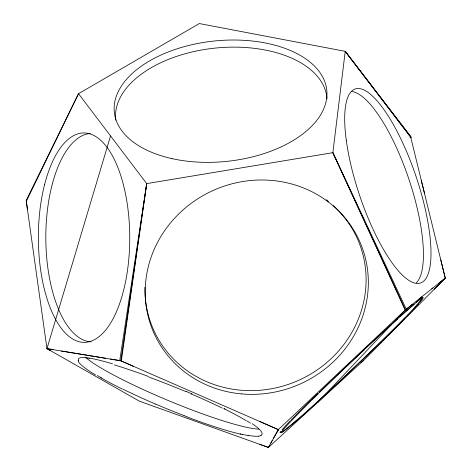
<?xml version="1.0" encoding="UTF-8"?>
<svg xmlns="http://www.w3.org/2000/svg" width="471" height="471" viewBox="0 0 471 471"><rect width="100%" height="100%" fill="white"/><g stroke="black" fill="none" stroke-linecap="round" stroke-linejoin="round"><path stroke-width="0.71" d="M440.785 259.886L445.26 278.114L405.16 310.071L332.867 152.669L345.225 51.345L199.315 23.55L78.522 93.694L26.182 200.434L46.953 348.646L139.363 401.162L268.417 447.45L363.783 360.286L445.26 278.114L410.582 136.631L345.225 51.345L410.783 137.467M26.305 201.305L78.522 93.694L146.699 183.613L121.33 360.863L46.959 348.646L110.55 135.942M133.605 366.373L120.811 360.768L146.699 183.613L332.867 152.669L406.243 309.094L278.343 429.617L276.577 432.784M146.699 183.613L119.793 360.339L278.343 429.617L268.417 447.45L259.939 444.412M273.304 438.672L276.924 432.166M270.619 443.488L272.385 440.32M277.272 431.536L277.984 430.264M277.984 430.264L278.343 429.617L259.333 421.304M418.171 304.089L417.147 305.232M317.79 402.322L405.449 309.841L412.49 304.231M405.519 317.501L403.547 319.521M434.18 289.276L445.26 278.114L438.654 283.371M436.941 286.498L439.696 283.719M360.921 361.481L361.481 360.939M340.18 371.96L340.916 371.266M361.004 362.823L363.783 360.28M312.703 406.373L314.175 405.048A97.927 3.58 -43.5 0 0 317.872 401.704M295.647 421.445L294.905 422.075M419.202 298.885L421.798 296.812M431.695 288.923L432.878 287.975M409.982 137.591L411.43 137.367L345.225 51.345M88.978 358.561L89.49 358.649M120.811 360.768L110.414 359.079M53.07 349.647L46.959 348.646L50.167 350.471M61.46 351.025L105.357 358.248M242.518 434.403L240.181 433.868M148.106 376.394L148.412 376.506M187.022 416.782L184.096 415.669M185.668 391.154L186.233 391.389M155.654 404.136L151.032 402.14A99.175 12.44 22.4 0 1 123.555 389.458L122.678 389.022M223.766 408.404L224.832 408.934M332.867 152.669L405.449 309.841M421.257 180.175L424.448 193.198M27.477 209.66L26.311 201.305M149.13 377.165A99.187 10.468 21.9 0 1 185.168 391.33M186.139 391.425A99.204 11.239 21.9 0 1 191.868 393.856M191.226 393.968A99.21 11.463 21.9 0 1 222.224 408.092M224.19 408.81A99.21 12.334 21.7 0 1 246.039 420.603M246.769 420.815A99.204 12.558 21.6 0 1 250.437 423.123M252.109 423.653A99.204 12.534 21.6 0 1 260.934 435.316M261.181 435.416A99.198 12.275 22.2 0 1 258.65 436.193M258.614 436.175A99.193 12.323 22.4 0 1 248.07 435.387M248.452 435.575A99.187 12.417 22.6 0 1 242.53 434.409M240.869 434.233A99.193 12.352 22.5 0 1 187.222 417.018M184.043 415.599A99.187 12.211 22.4 0 1 155.701 404.112M122.007 388.911A99.193 12.311 22.4 0 1 100.894 377.766M101.442 377.919A99.204 11.875 22.6 0 1 97.309 375.522M95.578 374.981A99.222 11.698 22.7 0 1 78.08 360.745M78.787 360.868A99.216 11.41 23.1 0 1 87.806 357.995M87.83 357.866A99.181 11.157 22.5 0 1 112.551 363.871M114.382 364.919A99.157 10.409 22 0 1 119.145 366.397A99.151 10.285 21.9 0 1 147.994 376.3M258.862 429.122A98.969 12.111 22.6 0 1 170.437 401.427A98.969 12.111 22.6 0 1 85.781 357.542M392.567 323.512A97.903 2.42 -43.1 0 1 397.883 318.732M399.62 317.007A97.915 2.649 -43.3 0 1 414.197 304.272M371.637 342.676A97.897 2.326 -43.1 0 1 391.448 324.601M365.696 348.193A97.903 2.443 -43.1 0 1 371.466 342.87M341.964 370.677A97.909 2.591 -43.1 0 1 364.519 349.612M319.515 392.066A97.927 3.291 -43.1 0 1 341.057 371.501M311.343 399.738A97.939 3.809 -43 0 1 317.666 393.568M290.778 420.344A97.933 3.892 -43 0 1 310.707 400.226M282.141 429.835A97.933 3.839 -43.1 0 1 290.107 420.939M297.018 419.908A97.921 3.768 -43.2 0 1 280.657 431.218M335.234 385.714A97.921 3.591 -43.5 0 1 317.843 401.722M312.514 406.55A97.921 3.591 -43.5 0 1 295.429 421.627M340.127 381.157A97.927 3.58 -43.5 0 1 335.211 385.743M360.727 361.563A97.921 3.585 -43.5 0 1 340.374 380.809M381.086 341.987A97.921 3.827 -43.5 0 1 361.54 360.916M386.797 336.394A97.921 3.715 -43.5 0 1 381.257 341.852M401.869 321.41A97.921 3.55 -43.6 0 1 387.551 335.764M403.847 319.256A97.921 3.279 -43.7 0 1 400.874 322.288M418.26 304.189A97.921 3.156 -43.8 0 1 407.085 316.082M416.229 302.223A97.933 2.991 -44 0 1 414.256 307.74M351.837 91.527A101.989 30.403 71.4 0 1 408.746 178.762A101.989 30.403 71.4 0 1 416.252 282.912M333.303 205.568A111.621 105.251 -23.9 0 1 297.266 380.933A111.621 105.251 -23.9 0 1 144.915 287.251M326.326 199.769A111.621 105.251 -23.9 0 1 328.528 201.488M91.062 341.816A104.197 46.14 89.9 0 1 45.822 238.09A104.197 46.14 89.9 0 1 90.414 133.499M115.795 120.235A106.169 60.73 -5.9 0 1 215.441 48.071A106.169 60.73 -5.9 0 1 327.015 98.792M269.224 445.996L268.417 447.45L269.229 445.996M346.273 140.193A102.372 29.767 71.4 0 0 418.589 283.418A102.372 29.767 71.4 0 0 398.584 134.317A102.372 29.767 71.4 0 0 346.273 140.193M241.252 393.88A112.616 106.087 -23.9 0 0 360.203 242.642A112.616 106.087 -23.9 0 0 168.836 224.997A112.616 106.087 -23.9 0 0 241.252 393.88M44.592 184.579A104.703 45.687 89.9 0 0 83.803 342.358A104.703 45.687 89.9 0 0 123.726 186.027A104.703 45.687 89.9 0 0 44.592 184.579M172.039 158.633A106.799 60.506 -5.9 0 0 326.821 90.673A106.799 60.506 -5.9 0 0 162.783 54.23A106.799 60.506 -5.9 0 0 172.039 158.633M315.446 403.576A97.909 2.991 -43.6 0 0 423.129 297.837A97.909 2.991 -43.6 0 0 317.99 394.009A97.909 2.991 -43.6 0 0 315.446 403.576"/></g></svg>
